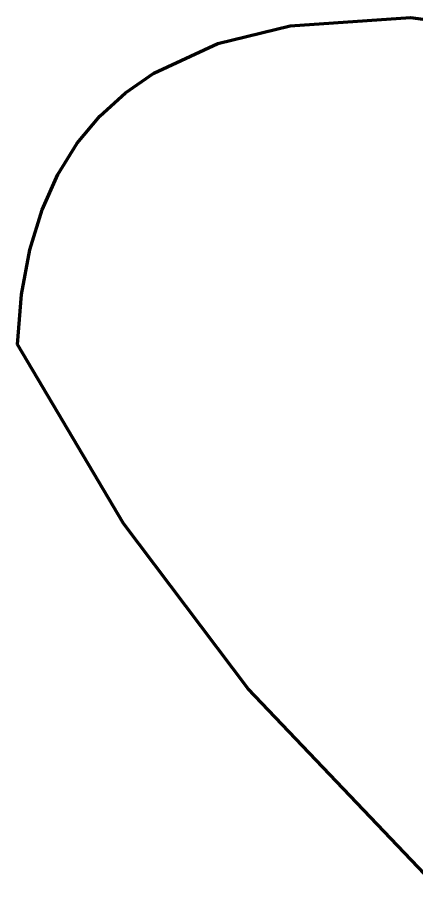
# Model space of a CAD drawing. Header units: millimetres. Extents: x 0.13 to 3.15, y 0.18 to 3.27.
# Drawn here: x 2.1067 to 2.1384, y 1.5397 to 1.6087 of the extents above; entities that cross this region are included whole.
import ezdxf

# ---------------------------------------------------------------- set-up
doc = ezdxf.new("R2010")
doc.units = ezdxf.units.MM
doc.layers.add('color#fbffffff', color=7, linetype='CONTINUOUS', lineweight=100)

msp = doc.modelspace()

# ---------------------------------------------------------------- linework, layer by layer
at = {"layer": 'color#fbffffff'}
for p, q in [((2.128353, 1.608015), (2.137877, 1.608688)), ((2.137877, 1.608688), (2.174871, 1.603819)), ((2.122619, 1.606613), (2.128353, 1.608015)), ((2.117545, 1.604282), (2.122619, 1.606613)), ((2.115302, 1.602722), (2.117545, 1.604282)), ((2.113277, 1.600877), (2.115302, 1.602722)), ((2.11149, 1.598727), (2.113277, 1.600877)), ((2.109959, 1.596256), (2.11149, 1.598727)), ((2.108701, 1.593445), (2.109959, 1.596256)), ((2.107734, 1.590276), (2.108701, 1.593445)), ((2.107077, 1.586731), (2.107734, 1.590276)), ((2.106747, 1.582793), (2.107077, 1.586731)), ((2.115152, 1.568593), (2.106747, 1.582793)), ((2.125015, 1.55551), (2.115152, 1.568593)), ((2.140111, 1.539688), (2.125015, 1.55551))]:
    msp.add_line(p, q, dxfattribs=at)

doc.saveas('drawing.dxf')
